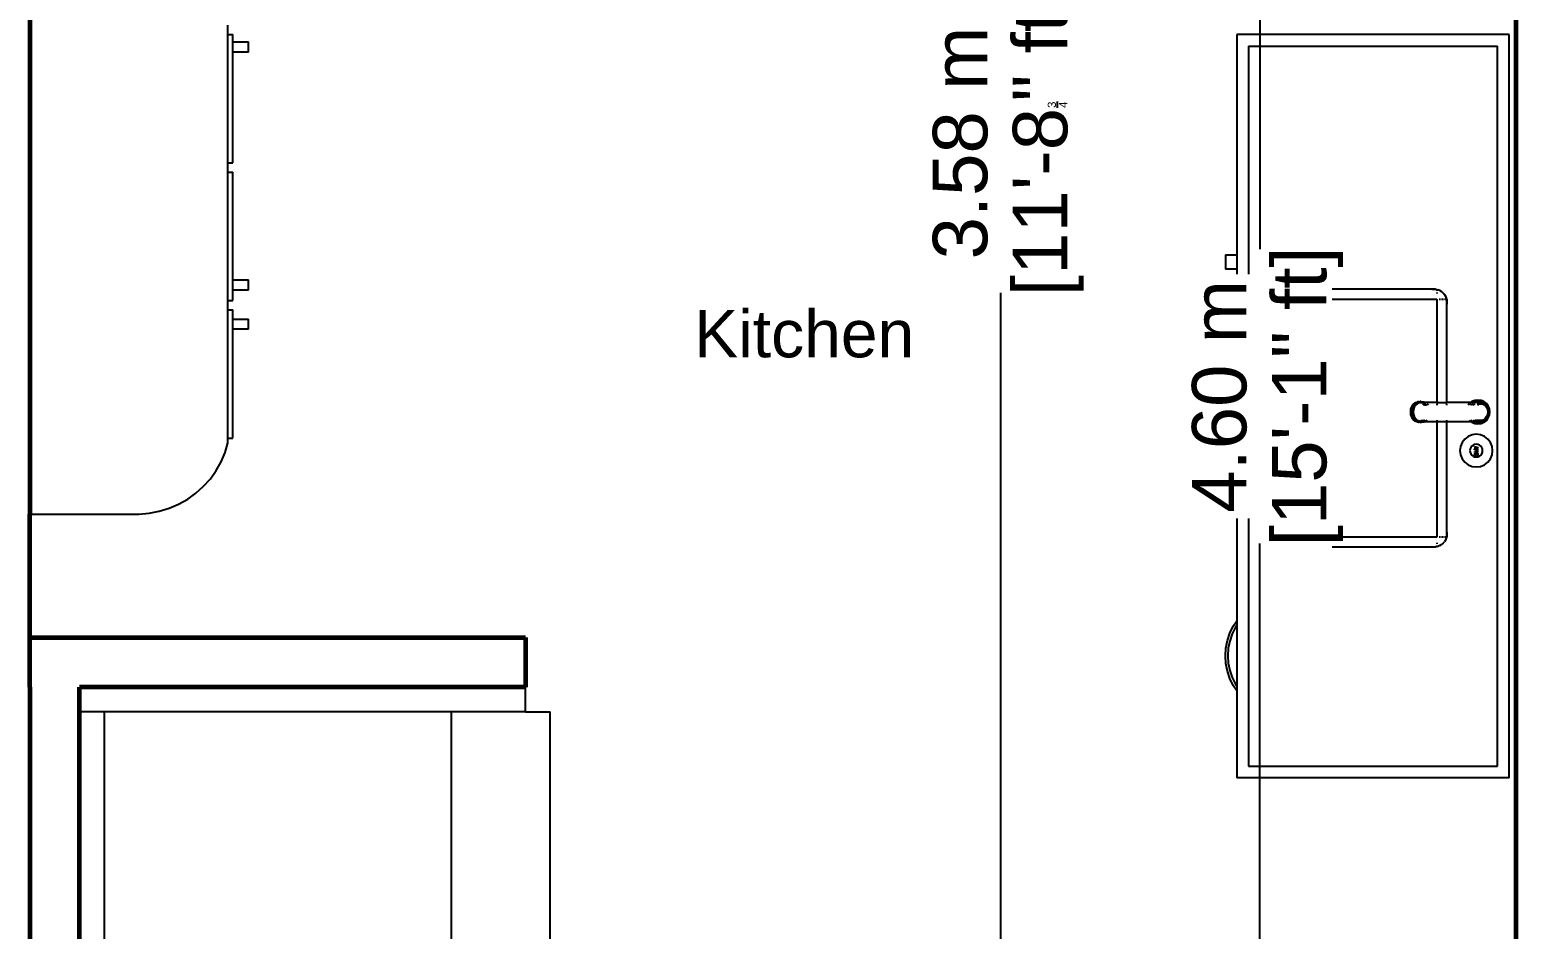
# Model space of a CAD drawing. Header units: metres. Extents: x 54.3 to 102.1, y 17 to 45.8.
# Drawn here: x 74.301 to 77.301, y 35.98 to 37.794 of the extents above; entities that cross this region are included whole.
import ezdxf

# ---------------------------------------------------------------- set-up
doc = ezdxf.new("R2010")
doc.units = ezdxf.units.M
doc.layers.get('Defpoints').update_dxf_attribs({"lineweight": 0})
doc.layers.add('A-WALL', color=6, linetype='Continuous', lineweight=60)
doc.layers.add('Edges', color=7, linetype='Continuous')
doc.styles.get("Standard").update_dxf_attribs({"font": 'arial.ttf'})
doc.styles.add('TEXTS', font='swissl.ttf')
doc.dimstyles.new('Copy of DIMTEXT', dxfattribs={"dimscale": 0.3, "dimtxt": 0.22, "dimasz": 0.18, "dimexe": 0.05, "dimexo": 0.05, "dimgap": 0.05, "dimtad": 0, "dimzin": 1, "dimdsep": 46, "dimtxsty": 'TEXTS', "dimblk": 'ARCHTICK', "dimcen": 0.1, "dimclrd": 256, "dimclre": 6, "dimclrt": 7, "dimadec": 0, "dimazin": 0, "dimtfac": 0.15, "dimtix": 1, "dimtofl": 0, "dimtmove": 1, "dimatfit": 3, "dimldrblk": 'OPEN', "dimfxl": 0, "dimtolj": 1, "dimtzin": 0, "dimarcsym": 0})

# ---------------------------------------------------------------- blocks, each defined once
blk = doc.blocks.new('_ArchTick')
at = {"color": 0, "linetype": 'ByBlock', "const_width": 0.15}
blk.add_lwpolyline([(-0.5, -0.5), (0.5, 0.5)], dxfattribs=at)
blk = doc.blocks.new('*D206')
at = {"layer": 'Defpoints', "color": 0, "transparency": 16777216}
for p in [(76.7837, 39.3548), (77.2011, 39.3548), (77.3011, 34.7548)]:
    blk.add_point(p, dxfattribs=at)
at = {"layer": 'Edges', "color": 6, "lineweight": -2, "transparency": 16777216}
for p, q in [((77.1761, 39.3548), (76.7587, 39.3548)), ((77.2337, 34.7548), (76.7587, 34.7548))]:
    blk.add_line(p, q, dxfattribs=at)
at = {"layer": 'Edges', "lineweight": -2, "transparency": 16777216}
for p, q in [((76.7837, 39.3548), (76.7837, 37.3517)), ((76.7837, 34.7548), (76.7837, 36.7579))]:
    blk.add_line(p, q, dxfattribs=at)
at = {"layer": 'Edges', "lineweight": -2, "transparency": 16777216, "xscale": 0.09, "yscale": 0.09, "zscale": 0.09}
for p, rotation in [((76.7837, 39.3548), 90), ((76.7837, 34.7548), 270)]:
    blk.add_blockref('_ArchTick', p, dxfattribs=dict(at, rotation=rotation))
at = {"layer": 'Edges', "color": 7, "transparency": 16777216, "insert": (76.7022, 37.0548), "char_height": 0.11, "attachment_point": 5, "rotation": 90, "style": 'TEXTS', "bg_fill": 3, "box_fill_scale": 1.1, "bg_fill_color": 256, "bg_fill_true_color": 13158600, "bg_fill_transparency": 0}
blk.add_mtext('\\A1;4.60 m', dxfattribs=at)
at = {"layer": 'Edges', "color": 7, "transparency": 16777216, "insert": (76.8795, 37.0548), "char_height": 0.11, "attachment_point": 5, "rotation": 90, "style": 'TEXTS', "bg_fill": 3, "box_fill_scale": 1.1, "bg_fill_color": 256, "bg_fill_true_color": 13158600, "bg_fill_transparency": 0}
blk.add_mtext('\\A1;[15\'-1" ft]', dxfattribs=at)
blk = doc.blocks.new('_Open')
at = {"color": 0, "linetype": 'ByBlock', "lineweight": -2}
for p, q in [((-1, 0.167), (0, 0)), ((-1, -0.167), (0, 0)), ((0, 0), (-1, 0))]:
    blk.add_line(p, q, dxfattribs=at)
blk = doc.blocks.new('*D224')
at = {"layer": 'Defpoints', "color": 0, "transparency": 16777216}
for p in [(76.1399, 39.3548), (76.1399, 35.777), (76.2607, 35.777)]:
    blk.add_point(p, dxfattribs=at)
at = {"layer": 'Edges', "color": 6, "lineweight": -2, "transparency": 16777216}
for p, q in [((76.1649, 39.3548), (76.2857, 39.3548)), ((76.1649, 35.777), (76.2857, 35.777))]:
    blk.add_line(p, q, dxfattribs=at)
at = {"layer": 'Edges', "lineweight": -2, "transparency": 16777216}
for p, q in [((76.2607, 39.3548), (76.2607, 37.8684)), ((76.2607, 35.777), (76.2607, 37.2634))]:
    blk.add_line(p, q, dxfattribs=at)
at = {"layer": 'Edges', "lineweight": -2, "transparency": 16777216, "xscale": 0.09, "yscale": 0.09, "zscale": 0.09}
for p, rotation in [((76.2607, 39.3548), 90), ((76.2607, 35.777), 270)]:
    blk.add_blockref('_ArchTick', p, dxfattribs=dict(at, rotation=rotation))
at = {"layer": 'Edges', "color": 7, "transparency": 16777216, "insert": (76.1792, 37.5659), "char_height": 0.11, "attachment_point": 5, "rotation": 90, "style": 'TEXTS', "bg_fill": 3, "box_fill_scale": 1.1, "bg_fill_color": 256, "bg_fill_true_color": 13158600, "bg_fill_transparency": 0}
blk.add_mtext('\\A1;3.58 m', dxfattribs=at)
at = {"layer": 'Edges', "color": 7, "transparency": 16777216, "insert": (76.3565, 37.5659), "char_height": 0.11, "attachment_point": 5, "rotation": 90, "style": 'TEXTS', "bg_fill": 3, "box_fill_scale": 1.1, "bg_fill_color": 256, "bg_fill_true_color": 13158600, "bg_fill_transparency": 0}
blk.add_mtext('\\A1;[11\'-8{\\H0.15x;\\S3/4;}" ft]', dxfattribs=at)

msp = doc.modelspace()

# ---------------------------------------------------------------- linework, layer by layer
for p, q in [((74.3006, 36.8171), (74.3006, 39.3335)), ((74.7006, 37.7845), (74.7006, 37.8037)), ((74.7006, 37.5261), (74.7006, 37.7845)), ((74.7006, 37.7845), (74.7106, 37.7845)), ((74.7106, 37.7699), (74.7106, 37.7845)), ((76.7369, 37.785), (76.7369, 37.3406)), ((77.2869, 37.785), (76.7369, 37.785)), ((77.2869, 36.285), (77.2869, 37.785)), ((74.7106, 37.7493), (74.7106, 37.7699)), ((74.7106, 37.7699), (74.742, 37.7699)), ((74.7106, 37.5261), (74.7106, 37.7493)), ((74.742, 37.7493), (74.7106, 37.7493)), ((74.742, 37.7493), (74.742, 37.7699)), ((76.7609, 37.761), (76.7609, 36.309)), ((76.7609, 37.761), (77.2629, 37.761)), ((77.2629, 36.309), (77.2629, 37.761)), ((74.7006, 37.5069), (74.7006, 37.5261)), ((74.7006, 37.5261), (74.7106, 37.5261)), ((74.7006, 37.2484), (74.7006, 37.5069)), ((74.7006, 37.5069), (74.7106, 37.5069)), ((74.7106, 37.2899), (74.7106, 37.5069)), ((76.7139, 37.3406), (76.7139, 37.3116)), ((76.7139, 37.3406), (76.7369, 37.3406)), ((76.7369, 37.3406), (76.7369, 37.3116)), ((76.7369, 37.3116), (76.7139, 37.3116)), ((76.7369, 37.3116), (76.7369, 37.2308)), ((74.7106, 37.2693), (74.7106, 37.2899)), ((74.7106, 37.2899), (74.742, 37.2899)), ((74.7106, 37.2484), (74.7106, 37.2693)), ((74.742, 37.2693), (74.7106, 37.2693)), ((74.742, 37.2693), (74.742, 37.2899)), ((76.875, 37.2683), (76.8715, 37.2661)), ((76.8787, 37.2699), (76.875, 37.2683)), ((76.8809, 37.2704), (76.8787, 37.2699)), ((76.8827, 37.2708), (76.8809, 37.2704)), ((76.8809, 37.2698), (76.8809, 37.2704)), ((76.8809, 37.2677), (76.8809, 37.2689)), ((76.8839, 37.271), (76.8827, 37.2708)), ((76.8868, 37.2712), (76.8839, 37.271)), ((76.8909, 37.271), (76.8839, 37.271)), ((76.8909, 37.271), (76.8868, 37.2712)), ((77.1309, 37.271), (76.8909, 37.271)), ((77.1309, 37.271), (77.135, 37.2712)), ((77.1379, 37.271), (77.1309, 37.271)), ((77.135, 37.2712), (77.1379, 37.271)), ((77.1379, 37.271), (77.139, 37.2708)), ((77.139, 37.2708), (77.1409, 37.2704)), ((77.1409, 37.2704), (77.1409, 37.2698)), ((77.1409, 37.2704), (77.143, 37.2699)), ((77.1409, 37.2689), (77.1409, 37.2677)), ((77.1468, 37.2683), (77.143, 37.2699)), ((77.1468, 37.2683), (77.1503, 37.2661)), ((74.7006, 37.2292), (74.7006, 37.2484)), ((74.7006, 37.2484), (74.7106, 37.2484)), ((76.8609, 37.248), (76.8606, 37.245)), ((76.8606, 37.245), (76.8609, 37.241)), ((76.861, 37.2491), (76.8609, 37.248)), ((76.8609, 37.248), (76.8609, 37.241)), ((76.8609, 37.241), (76.8609, 36.781)), ((76.8614, 37.251), (76.861, 37.2491)), ((76.862, 37.2531), (76.8614, 37.251)), ((76.8614, 37.251), (76.8642, 37.251)), ((76.8636, 37.2569), (76.862, 37.2531)), ((76.8657, 37.2603), (76.8636, 37.2569)), ((76.8656, 37.251), (76.8692, 37.251)), ((76.8684, 37.2635), (76.8657, 37.2603)), ((76.8715, 37.2661), (76.8684, 37.2635)), ((76.8713, 37.251), (76.8736, 37.251)), ((76.8759, 37.251), (76.8784, 37.251)), ((76.8809, 37.2626), (76.8809, 37.2645)), ((76.8809, 36.771), (76.8809, 37.251)), ((76.8809, 37.251), (77.1409, 37.251)), ((77.1409, 37.2645), (77.1409, 37.2626)), ((77.1409, 37.251), (77.1409, 37.0424)), ((77.1458, 37.251), (77.1482, 37.251)), ((77.1534, 37.2635), (77.1503, 37.2661)), ((77.1504, 37.251), (77.1544, 37.251)), ((77.1534, 37.2635), (77.156, 37.2603)), ((77.156, 37.2603), (77.1582, 37.2569)), ((77.1561, 37.251), (77.1588, 37.251)), ((77.1582, 37.2569), (77.1598, 37.2531)), ((77.1598, 37.2531), (77.1603, 37.251)), ((77.1598, 37.251), (77.1603, 37.251)), ((77.1603, 37.251), (77.1608, 37.2491)), ((77.1608, 37.2491), (77.1609, 37.248)), ((77.1609, 37.241), (77.1609, 37.248)), ((77.1609, 37.248), (77.1611, 37.245)), ((77.1611, 37.245), (77.1609, 37.241)), ((77.1609, 37.0424), (77.1609, 37.241)), ((74.7006, 36.9707), (74.7006, 37.2292)), ((74.7006, 37.2292), (74.7106, 37.2292)), ((74.7106, 37.2106), (74.7106, 37.2292)), ((74.7106, 37.19), (74.7106, 37.2106)), ((74.7106, 37.2106), (74.742, 37.2106)), ((74.742, 37.19), (74.742, 37.2106)), ((76.7139, 37.2308), (76.7139, 37.2018)), ((76.7139, 37.2308), (76.7369, 37.2308)), ((76.7369, 37.2308), (76.7369, 37.2018)), ((74.7106, 36.9707), (74.7106, 37.19)), ((74.742, 37.19), (74.7106, 37.19)), ((76.7369, 37.2018), (76.7139, 37.2018)), ((76.7369, 37.2018), (76.7369, 36.6021)), ((77.088, 37.0234), (77.0886, 37.0288)), ((77.0886, 37.0288), (77.0904, 37.0339)), ((77.0906, 37.0288), (77.0886, 37.0288)), ((77.0899, 37.0234), (77.0905, 37.0283)), ((77.0908, 37.0283), (77.0902, 37.0234)), ((77.0904, 37.0339), (77.0933, 37.0384)), ((77.091, 37.0339), (77.0904, 37.0339)), ((77.0905, 37.0283), (77.0906, 37.0288)), ((77.0908, 37.0283), (77.0905, 37.0283)), ((77.0906, 37.0288), (77.092, 37.0329)), ((77.0906, 37.0288), (77.091, 37.0288)), ((77.091, 37.0288), (77.0908, 37.0283)), ((77.0913, 37.0283), (77.0908, 37.0283)), ((77.0908, 37.0234), (77.0913, 37.0283)), ((77.0928, 37.0368), (77.091, 37.0339)), ((77.0924, 37.0339), (77.091, 37.0339)), ((77.0924, 37.0329), (77.091, 37.0288)), ((77.091, 37.0288), (77.0914, 37.0288)), ((77.0913, 37.0283), (77.0914, 37.0288)), ((77.0914, 37.0288), (77.0928, 37.0329)), ((77.092, 37.0329), (77.0924, 37.0339)), ((77.0924, 37.0329), (77.092, 37.0329)), ((77.0924, 37.0339), (77.0943, 37.0368)), ((77.0931, 37.0339), (77.0924, 37.0329)), ((77.0924, 37.0339), (77.0931, 37.0339)), ((77.0928, 37.0329), (77.0924, 37.0329)), ((77.0946, 37.0384), (77.0928, 37.0368)), ((77.0943, 37.0368), (77.0928, 37.0368)), ((77.0928, 37.0329), (77.0932, 37.0339)), ((77.0936, 37.0283), (77.093, 37.0234)), ((77.0931, 37.0339), (77.0932, 37.0339)), ((77.0932, 37.0339), (77.0961, 37.0384)), ((77.0933, 37.0384), (77.0972, 37.0418)), ((77.0946, 37.0384), (77.0933, 37.0384)), ((77.0952, 37.0329), (77.0936, 37.0283)), ((77.0943, 37.0368), (77.0953, 37.0384)), ((77.0962, 37.0398), (77.0946, 37.0384)), ((77.0953, 37.0384), (77.0946, 37.0384)), ((77.0978, 37.0368), (77.0952, 37.0329)), ((77.0953, 37.0384), (77.0969, 37.0398)), ((77.0953, 37.0384), (77.0961, 37.0384)), ((77.0961, 37.0384), (77.0977, 37.0398)), ((77.0977, 37.0405), (77.0962, 37.0398)), ((77.0969, 37.0398), (77.0962, 37.0398)), ((77.0969, 37.0398), (77.0977, 37.0405)), ((77.0977, 37.0398), (77.0969, 37.0398)), ((77.0972, 37.0418), (77.1017, 37.044)), ((77.0991, 37.0418), (77.0972, 37.0418)), ((77.0977, 37.0405), (77.0991, 37.0418)), ((77.0995, 37.0414), (77.0977, 37.0405)), ((77.0977, 37.0398), (77.0995, 37.0414)), ((77.1012, 37.0398), (77.0978, 37.0368)), ((77.0991, 37.0418), (77.1036, 37.044)), ((77.0991, 37.0418), (77.0999, 37.0418)), ((77.0995, 37.0414), (77.0999, 37.0418)), ((77.0999, 37.0418), (77.1044, 37.044)), ((77.1051, 37.0417), (77.1012, 37.0398)), ((77.1017, 37.044), (77.1065, 37.0447)), ((77.1036, 37.044), (77.1017, 37.044)), ((77.1036, 37.044), (77.1075, 37.0446)), ((77.1036, 37.044), (77.1044, 37.044)), ((77.1044, 37.044), (77.1079, 37.0445)), ((77.1068, 37.042), (77.1051, 37.0417)), ((77.1085, 37.0447), (77.1065, 37.0447)), ((77.1065, 37.0447), (77.1075, 37.0446)), ((77.1079, 37.0421), (77.1068, 37.042)), ((77.1086, 37.0417), (77.1068, 37.042)), ((77.1075, 37.0446), (77.1085, 37.0447)), ((77.1075, 37.0446), (77.1079, 37.0445)), ((77.1079, 37.0445), (77.1089, 37.0446)), ((77.1089, 37.0423), (77.1079, 37.0421)), ((77.1108, 37.0417), (77.1079, 37.0421)), ((77.1085, 37.0447), (77.1089, 37.0446)), ((77.1085, 37.0447), (77.1093, 37.0447)), ((77.1108, 37.0417), (77.1086, 37.0417)), ((77.1089, 37.0446), (77.1093, 37.0447)), ((77.1093, 37.0424), (77.1089, 37.0423)), ((77.1127, 37.0417), (77.1089, 37.0423)), ((77.1093, 37.0447), (77.1142, 37.044)), ((77.1135, 37.0417), (77.1093, 37.0424)), ((77.1093, 37.0424), (77.1175, 37.0424)), ((77.1127, 37.0417), (77.1108, 37.0417)), ((77.1159, 37.0368), (77.1125, 37.0398)), ((77.1142, 37.044), (77.1175, 37.0424)), ((77.1181, 37.0368), (77.1147, 37.0398)), ((77.1181, 37.0368), (77.1159, 37.0368)), ((77.12, 37.0368), (77.1166, 37.0398)), ((77.1175, 37.0424), (77.1187, 37.0418)), ((77.1409, 37.0424), (77.1175, 37.0424)), ((77.1207, 37.0369), (77.1175, 37.0398)), ((77.12, 37.0368), (77.1181, 37.0368)), ((77.1187, 37.0418), (77.1188, 37.0417)), ((77.1207, 37.0369), (77.1208, 37.0368)), ((77.1208, 37.0368), (77.1208, 37.0368)), ((77.1209, 37.0398), (77.1225, 37.0384)), ((77.1225, 37.0384), (77.1235, 37.0368)), ((77.1409, 37.0424), (77.1409, 37.0417)), ((77.1409, 37.0424), (77.1609, 37.0424)), ((77.1409, 37.0398), (77.1409, 37.0368)), ((77.1609, 37.0417), (77.1609, 37.0424)), ((77.2094, 37.0424), (77.1609, 37.0424)), ((77.1609, 37.0368), (77.1609, 37.0398)), ((77.2063, 37.0398), (77.204, 37.0368)), ((77.2082, 37.0389), (77.2066, 37.0368)), ((77.2093, 37.0398), (77.2082, 37.0389)), ((77.2094, 37.0424), (77.2085, 37.0417)), ((77.2117, 37.0442), (77.2094, 37.0424)), ((77.2094, 37.0424), (77.2126, 37.0424)), ((77.2143, 37.0398), (77.2103, 37.0368)), ((77.2175, 37.0466), (77.2117, 37.0442)), ((77.2126, 37.0424), (77.2118, 37.0417)), ((77.2127, 37.0424), (77.2126, 37.0424)), ((77.2237, 37.0424), (77.2126, 37.0424)), ((77.2181, 37.0446), (77.2127, 37.0424)), ((77.2143, 37.0368), (77.2179, 37.0398)), ((77.2237, 37.0474), (77.2175, 37.0466)), ((77.2237, 37.0454), (77.2181, 37.0446)), ((77.2237, 37.0424), (77.2188, 37.0417)), ((77.222, 37.0417), (77.2252, 37.0422)), ((77.222, 37.0398), (77.2326, 37.0398)), ((77.222, 37.0398), (77.2251, 37.0368)), ((77.23, 37.0466), (77.2237, 37.0474)), ((77.2294, 37.0446), (77.2237, 37.0454)), ((77.2252, 37.0422), (77.2237, 37.0424)), ((77.2264, 37.0424), (77.2237, 37.0424)), ((77.2252, 37.0422), (77.2264, 37.0424)), ((77.2282, 37.0418), (77.2252, 37.0422)), ((77.2264, 37.0424), (77.2309, 37.0417)), ((77.2286, 37.0417), (77.2282, 37.0418)), ((77.2286, 37.0417), (77.2286, 37.0417)), ((77.2347, 37.0424), (77.2294, 37.0446)), ((77.2357, 37.0442), (77.23, 37.0466)), ((77.2309, 37.0417), (77.235, 37.0398)), ((77.2371, 37.0368), (77.2332, 37.0398)), ((77.2393, 37.0389), (77.2347, 37.0424)), ((77.235, 37.0398), (77.2386, 37.0368)), ((77.2407, 37.0404), (77.2357, 37.0442)), ((77.2386, 37.0368), (77.2413, 37.0329)), ((77.2428, 37.0344), (77.2393, 37.0389)), ((77.2445, 37.0354), (77.2407, 37.0404)), ((77.2413, 37.0329), (77.243, 37.0283)), ((77.245, 37.0291), (77.2428, 37.0344)), ((77.243, 37.0283), (77.2436, 37.0234)), ((77.2469, 37.0296), (77.2445, 37.0354)), ((77.2457, 37.0234), (77.245, 37.0291)), ((77.2477, 37.0234), (77.2469, 37.0296)), ((77.0886, 37.0179), (77.088, 37.0234)), ((77.0899, 37.0234), (77.088, 37.0234)), ((77.0906, 37.0179), (77.0886, 37.0179)), ((77.0904, 37.0128), (77.0886, 37.0179)), ((77.0902, 37.0234), (77.0899, 37.0234)), ((77.0905, 37.0185), (77.0899, 37.0234)), ((77.0908, 37.0234), (77.0902, 37.0234)), ((77.0902, 37.0234), (77.0908, 37.0185)), ((77.0933, 37.0084), (77.0904, 37.0128)), ((77.091, 37.0128), (77.0904, 37.0128)), ((77.0908, 37.0185), (77.0905, 37.0185)), ((77.0906, 37.0179), (77.0905, 37.0185)), ((77.0906, 37.0179), (77.091, 37.0179)), ((77.092, 37.0139), (77.0906, 37.0179)), ((77.0913, 37.0185), (77.0908, 37.0234)), ((77.0913, 37.0185), (77.0908, 37.0185)), ((77.0908, 37.0185), (77.091, 37.0179)), ((77.091, 37.0179), (77.0924, 37.0139)), ((77.091, 37.0179), (77.0914, 37.0179)), ((77.091, 37.0128), (77.0928, 37.01)), ((77.0924, 37.0128), (77.091, 37.0128)), ((77.0914, 37.0179), (77.0913, 37.0185)), ((77.0928, 37.0139), (77.0914, 37.0179)), ((77.0924, 37.0139), (77.092, 37.0139)), ((77.0924, 37.0128), (77.092, 37.0139)), ((77.0928, 37.0139), (77.0924, 37.0139)), ((77.0924, 37.0139), (77.0931, 37.0128)), ((77.0943, 37.01), (77.0924, 37.0128)), ((77.0924, 37.0128), (77.0931, 37.0128)), ((77.0932, 37.0128), (77.0928, 37.0139)), ((77.0943, 37.01), (77.0928, 37.01)), ((77.0928, 37.01), (77.0946, 37.0084)), ((77.093, 37.0234), (77.0936, 37.0185)), ((77.0931, 37.0128), (77.0932, 37.0128)), ((77.0931, 37.0128), (77.095, 37.01)), ((77.0951, 37.01), (77.0932, 37.0128)), ((77.0972, 37.005), (77.0933, 37.0084)), ((77.0946, 37.0084), (77.0933, 37.0084)), ((77.0936, 37.0185), (77.0952, 37.0139)), ((77.095, 37.01), (77.0943, 37.01)), ((77.0953, 37.0084), (77.0943, 37.01)), ((77.0946, 37.0084), (77.0962, 37.007)), ((77.0953, 37.0084), (77.0946, 37.0084)), ((77.0951, 37.01), (77.095, 37.01)), ((77.0951, 37.01), (77.0961, 37.0084)), ((77.0952, 37.0139), (77.0978, 37.01)), ((77.0953, 37.0084), (77.0961, 37.0084)), ((77.0969, 37.007), (77.0953, 37.0084)), ((77.0977, 37.007), (77.0961, 37.0084)), ((77.0969, 37.007), (77.0962, 37.007)), ((77.0962, 37.007), (77.0977, 37.0063)), ((77.0977, 37.007), (77.0969, 37.007)), ((77.0977, 37.0063), (77.0969, 37.007)), ((77.0991, 37.005), (77.0972, 37.005)), ((77.1017, 37.0028), (77.0972, 37.005)), ((77.0995, 37.0054), (77.0977, 37.007)), ((77.0991, 37.005), (77.0977, 37.0063)), ((77.0977, 37.0063), (77.0995, 37.0054)), ((77.0978, 37.01), (77.1012, 37.007)), ((77.1036, 37.0028), (77.0991, 37.005)), ((77.0991, 37.005), (77.0999, 37.005)), ((77.0999, 37.005), (77.0995, 37.0054)), ((77.1044, 37.0028), (77.0999, 37.005)), ((77.1012, 37.007), (77.1051, 37.0051)), ((77.1036, 37.0028), (77.1017, 37.0028)), ((77.1065, 37.0021), (77.1017, 37.0028)), ((77.1036, 37.0028), (77.1044, 37.0028)), ((77.1075, 37.0022), (77.1036, 37.0028)), ((77.1079, 37.0023), (77.1044, 37.0028)), ((77.1051, 37.0051), (77.1068, 37.0048)), ((77.1085, 37.0021), (77.1065, 37.0021)), ((77.1068, 37.0048), (77.1086, 37.0051)), ((77.1068, 37.0048), (77.1079, 37.0046)), ((77.1079, 37.0023), (77.1075, 37.0022)), ((77.1085, 37.0021), (77.1075, 37.0022)), ((77.1079, 37.0046), (77.1108, 37.0051)), ((77.1079, 37.0046), (77.1089, 37.0045)), ((77.1089, 37.0022), (77.1079, 37.0023)), ((77.1089, 37.0022), (77.1085, 37.0021)), ((77.1085, 37.0021), (77.1093, 37.0021)), ((77.1086, 37.0051), (77.1125, 37.007)), ((77.1108, 37.0051), (77.1086, 37.0051)), ((77.1089, 37.0045), (77.1127, 37.0051)), ((77.1089, 37.0045), (77.1093, 37.0044)), ((77.1093, 37.0021), (77.1089, 37.0022)), ((77.1093, 37.0044), (77.1135, 37.0051)), ((77.1093, 37.0044), (77.1175, 37.0044)), ((77.1142, 37.0028), (77.1093, 37.0021)), ((77.1108, 37.0051), (77.1147, 37.007)), ((77.1127, 37.0051), (77.1108, 37.0051)), ((77.1127, 37.0051), (77.1166, 37.007)), ((77.1135, 37.0051), (77.1175, 37.007)), ((77.1175, 37.0044), (77.1142, 37.0028)), ((77.1187, 37.005), (77.1175, 37.0044)), ((77.1175, 37.0044), (77.1409, 37.0044)), ((77.1209, 37.007), (77.1187, 37.005)), ((77.1409, 37.007), (77.1409, 37.0044)), ((77.1409, 37.0044), (77.1409, 36.771)), ((77.1409, 37.0044), (77.1609, 37.0044)), ((77.1609, 37.0044), (77.1609, 37.007)), ((77.1609, 36.781), (77.1609, 37.0044)), ((77.1609, 37.0044), (77.2094, 37.0044)), ((77.2063, 37.007), (77.2068, 37.0064)), ((77.2068, 37.0064), (77.2094, 37.0044)), ((77.2093, 37.007), (77.2126, 37.0044)), ((77.2094, 37.0044), (77.2117, 37.0026)), ((77.2126, 37.0044), (77.2094, 37.0044)), ((77.2117, 37.0026), (77.2175, 37.0002)), ((77.2126, 37.0044), (77.2127, 37.0044)), ((77.2237, 37.0044), (77.2126, 37.0044)), ((77.2127, 37.0044), (77.2181, 37.0022)), ((77.2143, 37.007), (77.2188, 37.0051)), ((77.2175, 37.0002), (77.2237, 36.9994)), ((77.222, 37.0051), (77.2179, 37.007)), ((77.2181, 37.0022), (77.2237, 37.0014)), ((77.2188, 37.0051), (77.2237, 37.0044)), ((77.222, 37.007), (77.2326, 37.007)), ((77.2252, 37.0046), (77.222, 37.0051)), ((77.2237, 37.0044), (77.2252, 37.0046)), ((77.2264, 37.0044), (77.2237, 37.0044)), ((77.2237, 37.0014), (77.2294, 37.0022)), ((77.2237, 36.9994), (77.23, 37.0002)), ((77.2252, 37.0046), (77.2282, 37.005)), ((77.2264, 37.0044), (77.2252, 37.0046)), ((77.2309, 37.0051), (77.2264, 37.0044)), ((77.2282, 37.005), (77.2286, 37.0051)), ((77.2286, 37.0051), (77.2332, 37.007)), ((77.2326, 37.007), (77.2286, 37.0051)), ((77.2286, 37.0051), (77.2286, 37.0051)), ((77.2294, 37.0022), (77.2347, 37.0044)), ((77.23, 37.0002), (77.2357, 37.0026)), ((77.235, 37.007), (77.2309, 37.0051)), ((77.2347, 37.0044), (77.2393, 37.0079)), ((77.2386, 37.01), (77.235, 37.007)), ((77.2357, 37.0026), (77.2407, 37.0064)), ((77.2413, 37.0139), (77.2386, 37.01)), ((77.2393, 37.0079), (77.2428, 37.0124)), ((77.2407, 37.0064), (77.2445, 37.0114)), ((77.243, 37.0185), (77.2413, 37.0139)), ((77.2428, 37.0124), (77.245, 37.0177)), ((77.2436, 37.0234), (77.243, 37.0185)), ((77.2445, 37.0114), (77.2469, 37.0172)), ((77.245, 37.0177), (77.2457, 37.0234)), ((77.2469, 37.0172), (77.2477, 37.0234)), ((74.7006, 36.9611), (74.7006, 36.9707)), ((74.7006, 36.9707), (74.7106, 36.9707)), ((77.1971, 36.9687), (77.1918, 36.9618)), ((77.1971, 36.9686), (77.1919, 36.9618)), ((77.2039, 36.9739), (77.1971, 36.9687)), ((77.2039, 36.9739), (77.1971, 36.9686)), ((77.2119, 36.9772), (77.2039, 36.9739)), ((77.2119, 36.9772), (77.2039, 36.9739)), ((77.2204, 36.9783), (77.2119, 36.9772)), ((77.2204, 36.9783), (77.2119, 36.9772)), ((77.2289, 36.9772), (77.2204, 36.9783)), ((77.229, 36.9772), (77.2204, 36.9783)), ((77.2369, 36.9739), (77.2289, 36.9772)), ((77.2369, 36.9739), (77.229, 36.9772)), ((77.2437, 36.9686), (77.2369, 36.9739)), ((77.2437, 36.9687), (77.2369, 36.9739)), ((77.249, 36.9618), (77.2437, 36.9687)), ((77.249, 36.9618), (77.2437, 36.9686)), ((74.6871, 36.923), (74.6949, 36.9417)), ((74.6949, 36.9417), (74.7006, 36.9611)), ((77.1885, 36.9539), (77.1874, 36.9453)), ((77.1886, 36.9538), (77.1874, 36.9453)), ((77.1874, 36.9453), (77.1886, 36.9368)), ((77.1874, 36.9453), (77.1885, 36.9368)), ((77.1918, 36.9618), (77.1885, 36.9539)), ((77.1885, 36.9368), (77.1918, 36.9288)), ((77.1919, 36.9618), (77.1886, 36.9538)), ((77.1886, 36.9368), (77.1919, 36.9288)), ((77.2081, 36.9486), (77.2076, 36.9453)), ((77.2076, 36.9453), (77.2081, 36.942)), ((77.2093, 36.9517), (77.2081, 36.9486)), ((77.2081, 36.942), (77.2093, 36.9389)), ((77.2114, 36.9544), (77.2093, 36.9517)), ((77.2093, 36.9389), (77.2114, 36.9363)), ((77.214, 36.9564), (77.2114, 36.9544)), ((77.2114, 36.9363), (77.214, 36.9342)), ((77.2171, 36.9577), (77.214, 36.9564)), ((77.217, 36.9385), (77.2172, 36.9391)), ((77.217, 36.9378), (77.217, 36.9385)), ((77.217, 36.9372), (77.217, 36.9378)), ((77.2172, 36.9366), (77.217, 36.9372)), ((77.2204, 36.9581), (77.2171, 36.9577)), ((77.2171, 36.953), (77.2171, 36.9539)), ((77.2171, 36.9539), (77.2238, 36.9516)), ((77.219, 36.9524), (77.2171, 36.953)), ((77.2238, 36.9505), (77.2171, 36.9483)), ((77.2171, 36.9492), (77.219, 36.9498)), ((77.2171, 36.9483), (77.2171, 36.9492)), ((77.2171, 36.9468), (77.2171, 36.9477)), ((77.2171, 36.9477), (77.2238, 36.9477)), ((77.2228, 36.9468), (77.2171, 36.9468)), ((77.2171, 36.942), (77.2171, 36.9428)), ((77.2171, 36.9428), (77.2228, 36.9428)), ((77.2238, 36.942), (77.2171, 36.942)), ((77.2172, 36.9391), (77.2175, 36.9397)), ((77.2174, 36.9361), (77.2172, 36.9366)), ((77.2175, 36.9397), (77.2178, 36.9401)), ((77.2178, 36.9383), (77.2177, 36.9379)), ((77.2177, 36.9379), (77.2178, 36.9371)), ((77.2178, 36.9401), (77.2183, 36.9405)), ((77.2179, 36.9388), (77.2178, 36.9383)), ((77.2178, 36.9371), (77.218, 36.9365)), ((77.2181, 36.9391), (77.2179, 36.9388)), ((77.218, 36.9365), (77.2197, 36.9365)), ((77.2184, 36.9395), (77.2181, 36.9391)), ((77.2183, 36.9405), (77.2189, 36.9408)), ((77.2188, 36.9397), (77.2184, 36.9395)), ((77.2193, 36.9399), (77.2188, 36.9397)), ((77.2189, 36.9451), (77.2228, 36.9468)), ((77.2189, 36.9446), (77.2189, 36.9451)), ((77.2228, 36.9428), (77.2189, 36.9446)), ((77.2189, 36.9408), (77.2196, 36.9409)), ((77.219, 36.9498), (77.219, 36.9524)), ((77.2198, 36.94), (77.2193, 36.9399)), ((77.2196, 36.9409), (77.2204, 36.941)), ((77.2229, 36.9511), (77.2197, 36.9521)), ((77.2197, 36.9521), (77.2197, 36.9501)), ((77.2197, 36.9501), (77.2229, 36.9511)), ((77.2197, 36.9365), (77.2197, 36.938)), ((77.2197, 36.938), (77.2205, 36.938)), ((77.2205, 36.9401), (77.2198, 36.94)), ((77.2238, 36.9465), (77.2201, 36.9448)), ((77.2201, 36.9448), (77.2238, 36.9432)), ((77.2237, 36.9577), (77.2204, 36.9581)), ((77.2204, 36.941), (77.2212, 36.9409)), ((77.221, 36.94), (77.2205, 36.9401)), ((77.2205, 36.938), (77.2205, 36.9356)), ((77.2216, 36.9399), (77.221, 36.94)), ((77.2212, 36.9409), (77.2219, 36.9408)), ((77.222, 36.9397), (77.2216, 36.9399)), ((77.2219, 36.9408), (77.2225, 36.9405)), ((77.2224, 36.9395), (77.222, 36.9397)), ((77.2227, 36.9392), (77.2224, 36.9395)), ((77.2225, 36.9405), (77.223, 36.9401)), ((77.2225, 36.9361), (77.2228, 36.9365)), ((77.2229, 36.9388), (77.2227, 36.9392)), ((77.2228, 36.9365), (77.223, 36.9372)), ((77.2231, 36.9384), (77.2229, 36.9388)), ((77.223, 36.9401), (77.2234, 36.9397)), ((77.223, 36.9372), (77.2231, 36.9379)), ((77.2231, 36.9379), (77.2231, 36.9384)), ((77.2234, 36.9397), (77.2236, 36.9391)), ((77.2237, 36.9366), (77.2235, 36.9361)), ((77.2236, 36.9391), (77.2238, 36.9385)), ((77.2268, 36.9564), (77.2237, 36.9577)), ((77.2238, 36.9372), (77.2237, 36.9366)), ((77.2238, 36.9516), (77.2238, 36.9505)), ((77.2238, 36.9477), (77.2238, 36.9465)), ((77.2238, 36.9432), (77.2238, 36.942)), ((77.2238, 36.9385), (77.2239, 36.9378)), ((77.2239, 36.9378), (77.2238, 36.9372)), ((77.2295, 36.9544), (77.2268, 36.9564)), ((77.2268, 36.9342), (77.2295, 36.9363)), ((77.2315, 36.9517), (77.2295, 36.9544)), ((77.2295, 36.9363), (77.2315, 36.9389)), ((77.2328, 36.9486), (77.2315, 36.9517)), ((77.2315, 36.9389), (77.2328, 36.942)), ((77.2332, 36.9453), (77.2328, 36.9486)), ((77.2328, 36.942), (77.2332, 36.9453)), ((77.2523, 36.9538), (77.249, 36.9618)), ((77.2523, 36.9539), (77.249, 36.9618)), ((77.249, 36.9288), (77.2523, 36.9368)), ((77.249, 36.9288), (77.2523, 36.9368)), ((77.2534, 36.9453), (77.2523, 36.9539)), ((77.2534, 36.9453), (77.2523, 36.9538)), ((77.2523, 36.9368), (77.2534, 36.9453)), ((77.2523, 36.9368), (77.2534, 36.9453)), ((74.6772, 36.9053), (74.6871, 36.923)), ((77.1918, 36.9288), (77.1971, 36.922)), ((77.1919, 36.9288), (77.1971, 36.922)), ((77.1971, 36.922), (77.2039, 36.9167)), ((77.1971, 36.922), (77.2039, 36.9168)), ((77.2039, 36.9168), (77.2119, 36.9135)), ((77.2039, 36.9167), (77.2119, 36.9134)), ((77.2119, 36.9135), (77.2204, 36.9123)), ((77.2119, 36.9134), (77.2204, 36.9123)), ((77.214, 36.9342), (77.2171, 36.933)), ((77.2171, 36.933), (77.2204, 36.9325)), ((77.2176, 36.9356), (77.2174, 36.9361)), ((77.2205, 36.9356), (77.2176, 36.9356)), ((77.2204, 36.9325), (77.2237, 36.933)), ((77.2204, 36.9123), (77.2289, 36.9135)), ((77.2204, 36.9123), (77.229, 36.9134)), ((77.2222, 36.9357), (77.2225, 36.9361)), ((77.2222, 36.9356), (77.2222, 36.9357)), ((77.2233, 36.9356), (77.2222, 36.9356)), ((77.2235, 36.9361), (77.2233, 36.9356)), ((77.2237, 36.933), (77.2268, 36.9342)), ((77.2289, 36.9135), (77.2369, 36.9168)), ((77.229, 36.9134), (77.2369, 36.9167)), ((77.2369, 36.9168), (77.2437, 36.922)), ((77.2369, 36.9167), (77.2437, 36.922)), ((77.2437, 36.922), (77.249, 36.9288)), ((77.2437, 36.922), (77.249, 36.9288)), ((74.6516, 36.8734), (74.6653, 36.8887)), ((74.6653, 36.8887), (74.6772, 36.9053)), ((74.6012, 36.8374), (74.6194, 36.8476)), ((74.6194, 36.8476), (74.6362, 36.8596)), ((74.6362, 36.8596), (74.6516, 36.8734)), ((74.3006, 36.8171), (74.3011, 36.8171)), ((74.3011, 36.8171), (74.5206, 36.8171)), ((74.5206, 36.8171), (74.5415, 36.819)), ((74.5415, 36.819), (74.5621, 36.823)), ((74.5621, 36.823), (74.5821, 36.8292)), ((74.5821, 36.8292), (74.6012, 36.8374)), ((76.8609, 36.781), (76.8606, 36.7769)), ((76.8606, 36.7769), (76.8609, 36.7739)), ((76.8609, 36.781), (76.8609, 36.7739)), ((76.8609, 36.7739), (76.861, 36.7728)), ((76.861, 36.7728), (76.8614, 36.771)), ((76.8642, 36.771), (76.8614, 36.771)), ((76.8614, 36.771), (76.862, 36.7688)), ((76.862, 36.7688), (76.8636, 36.765)), ((76.8636, 36.765), (76.8657, 36.7616)), ((76.8692, 36.771), (76.8656, 36.771)), ((76.8657, 36.7616), (76.8684, 36.7585)), ((76.8684, 36.7585), (76.8715, 36.7558)), ((76.8736, 36.771), (76.8713, 36.771)), ((76.8784, 36.771), (76.8759, 36.771)), ((77.1409, 36.771), (76.8809, 36.771)), ((76.8809, 36.7574), (76.8809, 36.7593)), ((77.1409, 36.7593), (77.1409, 36.7574)), ((77.1482, 36.771), (77.1458, 36.771)), ((77.1534, 36.7585), (77.1503, 36.7558)), ((77.1544, 36.771), (77.1504, 36.771)), ((77.1534, 36.7585), (77.156, 36.7616)), ((77.1582, 36.765), (77.156, 36.7616)), ((77.1588, 36.771), (77.1561, 36.771)), ((77.1598, 36.7688), (77.1582, 36.765)), ((77.1603, 36.771), (77.1598, 36.771)), ((77.1603, 36.771), (77.1598, 36.7688)), ((77.1608, 36.7728), (77.1603, 36.771)), ((77.1609, 36.7739), (77.1608, 36.7728)), ((77.1609, 36.7739), (77.1609, 36.781)), ((77.1609, 36.781), (77.1611, 36.7769)), ((77.1611, 36.7769), (77.1609, 36.7739)), ((76.8715, 36.7558), (76.875, 36.7536)), ((76.875, 36.7536), (76.8787, 36.752)), ((76.8787, 36.752), (76.8809, 36.7515)), ((76.8809, 36.753), (76.8809, 36.7542)), ((76.8809, 36.7515), (76.8809, 36.7521)), ((76.8809, 36.7515), (76.8827, 36.7511)), ((76.8827, 36.7511), (76.8839, 36.751)), ((76.8839, 36.751), (76.8909, 36.751)), ((76.8839, 36.751), (76.8868, 36.7507)), ((76.8868, 36.7507), (76.8909, 36.751)), ((76.8909, 36.751), (77.1309, 36.751)), ((77.1309, 36.751), (77.1379, 36.751)), ((77.135, 36.7507), (77.1309, 36.751)), ((77.1379, 36.751), (77.135, 36.7507)), ((77.139, 36.7511), (77.1379, 36.751)), ((77.1409, 36.7515), (77.139, 36.7511)), ((77.1409, 36.7542), (77.1409, 36.753)), ((77.1409, 36.7521), (77.1409, 36.7515)), ((77.143, 36.752), (77.1409, 36.7515)), ((77.1468, 36.7536), (77.143, 36.752)), ((77.1468, 36.7536), (77.1503, 36.7558)), ((76.7179, 36.5625), (76.723, 36.5774)), ((76.723, 36.5774), (76.7299, 36.5915)), ((76.7342, 36.589), (76.7276, 36.5755)), ((76.7299, 36.5915), (76.7369, 36.6021)), ((76.7369, 36.593), (76.7342, 36.589)), ((76.7369, 36.6021), (76.7369, 36.593)), ((76.7369, 36.593), (76.7369, 36.4699)), ((76.7139, 36.5315), (76.7149, 36.5471)), ((76.7149, 36.5471), (76.7179, 36.5625)), ((76.7199, 36.5465), (76.7189, 36.5315)), ((76.7228, 36.5612), (76.7199, 36.5465)), ((76.7276, 36.5755), (76.7228, 36.5612)), ((76.7149, 36.5158), (76.7139, 36.5315)), ((76.7189, 36.5315), (76.7199, 36.5164)), ((76.7199, 36.5164), (76.7228, 36.5017)), ((76.7179, 36.5004), (76.7149, 36.5158)), ((76.723, 36.4855), (76.7179, 36.5004)), ((76.7228, 36.5017), (76.7276, 36.4874)), ((76.7276, 36.4874), (76.7342, 36.4739)), ((75.3011, 36.4182), (75.3011, 36.4682)), ((76.7299, 36.4714), (76.723, 36.4855)), ((76.7369, 36.4608), (76.7299, 36.4714)), ((76.7342, 36.4739), (76.7369, 36.4699)), ((76.7369, 36.4699), (76.7369, 36.4608)), ((76.7369, 36.4608), (76.7369, 36.285)), ((74.4511, 36.4182), (74.4011, 36.4182)), ((75.1511, 36.4182), (74.4511, 36.4182)), ((74.4511, 36.4182), (74.4511, 35.7182)), ((75.1511, 36.4182), (75.1511, 35.7182)), ((75.3011, 36.4182), (75.1511, 36.4182)), ((75.3011, 36.4182), (75.3511, 36.4182)), ((75.3511, 35.7182), (75.3511, 36.4182)), ((76.7609, 36.309), (77.2629, 36.309)), ((77.2869, 36.285), (76.7369, 36.285))]:
    msp.add_line(p, q)
at = {"layer": 'A-WALL'}
for p, q in [((77.3011, 35.4682), (77.3011, 39.3548)), ((74.3011, 39.3335), (74.3011, 36.8171)), ((74.3011, 36.4682), (74.3011, 36.8171)), ((74.3011, 36.5682), (75.3011, 36.5682)), ((75.3011, 36.5682), (75.3011, 36.4682)), ((74.3011, 36.4682), (74.3011, 35.4682)), ((74.4011, 36.4182), (74.4011, 36.4682)), ((75.3011, 36.4682), (74.4011, 36.4682)), ((74.4011, 35.7182), (74.4011, 36.4182))]:
    msp.add_line(p, q, dxfattribs=at)

# ---------------------------------------------------------------- texts
at = {"insert": (75.6416, 37.2289), "char_height": 0.09539, "width": 0.692246, "attachment_point": 1}
msp.add_mtext('Kitchen', dxfattribs=at)

# ---------------------------------------------------------------- next in the draw order: dimensions: what is measured, and where the dimension line sits
at = {"layer": 'Edges'}
for base, p1, p2, picture, middle in [((76.2607, 35.777), (76.1399, 39.3548), (76.1399, 35.777), '*D224', (76.2607, 37.5659)), ((76.7837, 39.3548), (77.3011, 34.7548), (77.2011, 39.3548), '*D206', (76.7837, 37.0548))]:
    dim = msp.add_linear_dim(base=base, p1=p1, p2=p2, angle=90, dimstyle='Copy of DIMTEXT', override={"dimscale": 0.5, "dimpost": ' m\\X', "dimfxl": 0.9, "dimfxlon": 1, "dimtfill": 1}, dxfattribs=at)
    dim.commit()
    dim.dimension.update_dxf_attribs({"geometry": picture, "text_midpoint": middle})

doc.saveas('drawing.dxf')
